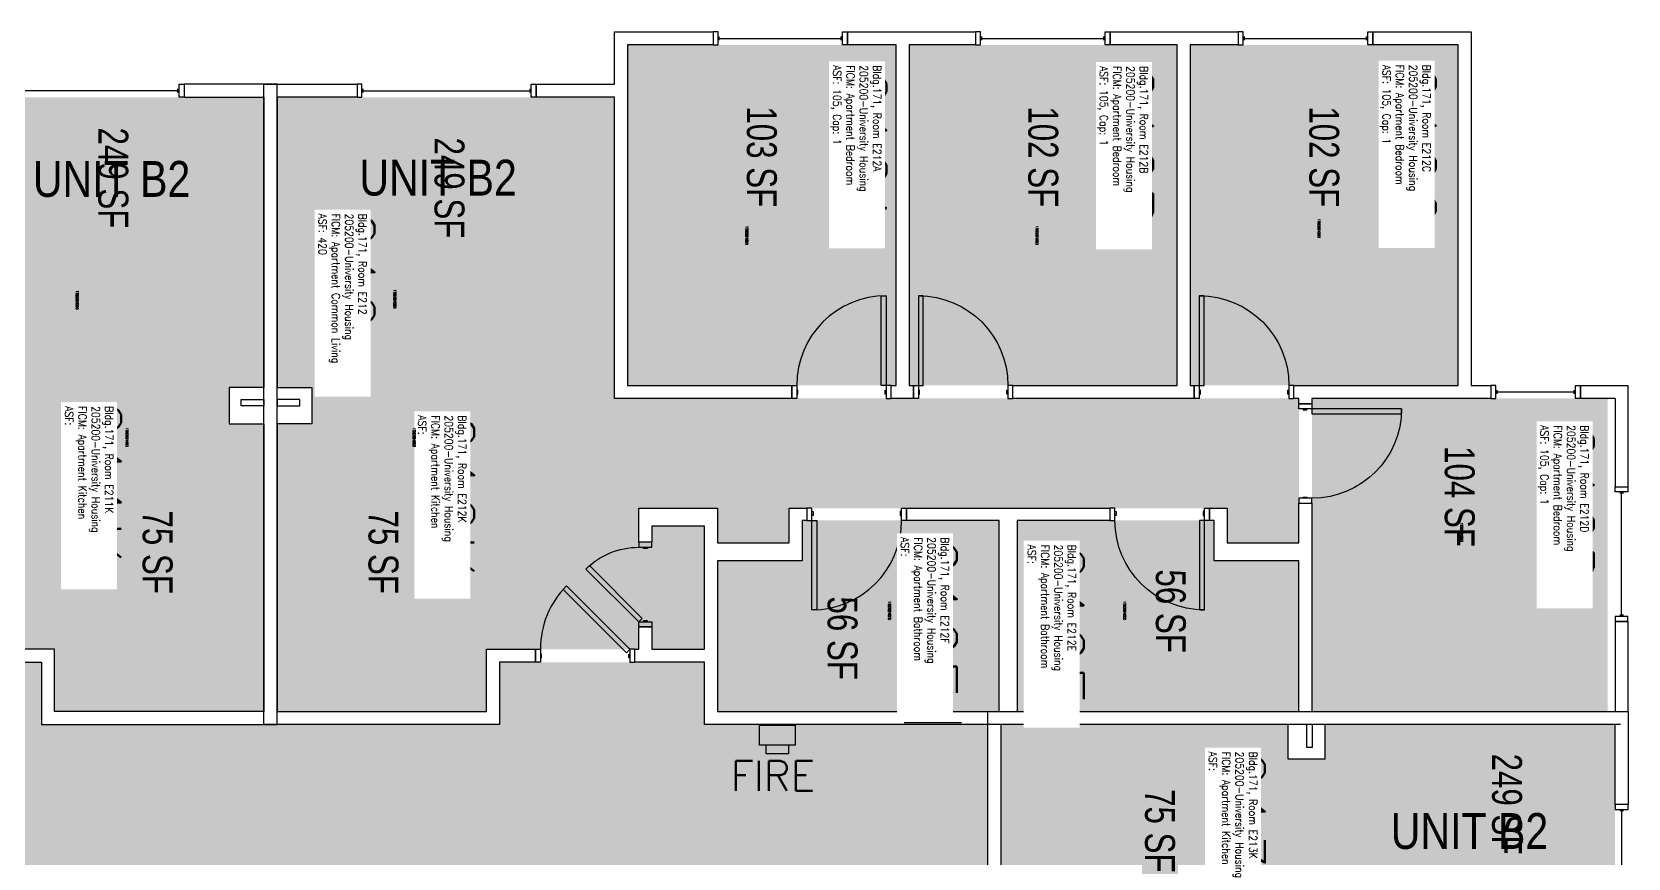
# Model space of a CAD drawing. Header units: inches. Extents: x 9163 to 12690, y -254 to 1312.
# Drawn here: x 12027 to 12669, y 956 to 1288 of the extents above; entities that cross this region are included whole.
import ezdxf
from ezdxf.enums import TextEntityAlignment as Align

# ---------------------------------------------------------------- set-up
doc = ezdxf.new("R2010")
doc.units = ezdxf.units.IN
doc.header["$LTSCALE"] = 48
doc.header["$MEASUREMENT"] = 0
doc.layers.get('DEFPOINTS').update_dxf_attribs({"color": 40})
for name, color, linetype in [('A-AREA-IDEN', 1, 'Continuous'), ('A-DOOR', 2, 'Continuous'), ('A-GLAZ', 1, 'Continuous'), ('A-IDEN-RNUM', 7, 'Continuous'), ('A-IDEN-SNUM', 4, 'Continuous'), ('A-IDEN-VNUM', 4, 'Continuous'), ('A-WALL', 5, 'Continuous'), ('AREA-TEXT', 3, 'Continuous'), ('Rooms-Category-Color', 7, 'Continuous'), ('Rooms-College-Color', 7, 'Continuous'), ('Rooms-Department-Color', 7, 'Continuous'), ('Rooms-Division-Color', 7, 'Continuous'), ('Rooms-Information', 7, 'Continuous')]:
    doc.layers.add(name, color=color, linetype=linetype)
doc.styles.add('AREA', font='arial.ttf', dxfattribs={"width": 0.75, "height": 12})
doc.styles.add('ROOMSNUMBER', font='txt.shx', dxfattribs={"height": 0.03})
doc.styles.add('ROOMVNUMBER', font='simplex.shx', dxfattribs={"width": 0.85})
doc.styles.add('SMLNOTE', font='SIMPLEX', dxfattribs={"height": 3.36})
doc.styles.get("Standard").update_dxf_attribs({"font": 'ARIALN.TTF'})

msp = doc.modelspace()

# ---------------------------------------------------------------- hatches: boundary and pattern name
h = msp.add_hatch()
h.set_pattern_fill('ANSI31', color=256, style=0)
h.set_pattern_definition([(135, (12724.81471, 1660.34839), (0.088388348, 0.088388348), [])])
h.paths.add_polyline_path([(12393.34, 1076.4), (12334.61, 1076.4), (12334.61, 1067.19), (12393.34, 1067.19)], flags=9)
at = {"layer": 'Rooms-Category-Color', "linetype": 'Continuous', "true_color": 0x728ef3}
for points in [[(12374.58, 1282.26), (12266.58, 1282.26), (12266.58, 1145.51), (12374.58, 1145.51), (12374.57, 1281.81)], [(12487.46, 1282.26), (12379.83, 1282.26), (12379.82, 1145.52), (12487.46, 1145.51), (12487.44, 1281.81)], [(12492.71, 1282.26), (12600.33, 1282.26), (12600.33, 1145.51), (12492.69, 1145.52), (12492.69, 1281.81)], [(12120.58, 1144.63), (12036.44, 1144.63), (12036.44, 1039.51), (11975.31, 1039.51), (11975.31, 1048.46), (11970.06, 1048.46), (11970.06, 1039.51), (11948.87, 1039.51), (11948.87, 1088.88), (11970.06, 1088.88), (11970.06, 1082.46), (11975.31, 1082.46), (11975.31, 1096.13), (11943.62, 1096.13), (11943.62, 1082.26), (11914.87, 1082.26), (11914.87, 1096.13), (11738.83, 1096.13), (11738.83, 1082.26), (11710.08, 1082.26), (11710.08, 1140.26), (11985.08, 1140.26), (11985.08, 1261.26), (12120.58, 1261.26)], [(12125.83, 1144.63), (12209.98, 1144.63), (12209.98, 1039.51), (12271.1, 1039.51), (12271.1, 1048.46), (12276.35, 1048.46), (12276.35, 1039.51), (12297.55, 1039.51), (12297.55, 1088.88), (12276.35, 1088.88), (12276.35, 1082.46), (12271.1, 1082.46), (12271.1, 1096.13), (12302.8, 1096.13), (12302.8, 1082.26), (12331.55, 1082.26), (12331.55, 1096.13), (12507.58, 1096.13), (12507.58, 1082.26), (12536.33, 1082.26), (12536.33, 1140.26), (12261.33, 1140.26), (12261.33, 1261.26), (12125.83, 1261.26)], [(12036.44, 1014.51), (12036.44, 1144.63), (12106.58, 1144.63), (12106.58, 1130.01), (12120.58, 1130.01), (12120.58, 1014.51)], [(12209.98, 1014.51), (12209.98, 1144.63), (12139.83, 1144.63), (12139.83, 1130.01), (12125.83, 1130.01), (12125.83, 1014.51)], [(12660.32, 1014.51), (12660.33, 1140.26), (12541.58, 1140.26), (12541.58, 1014.51)], [(12415.93, 1014.51), (12302.8, 1014.51), (12302.8, 1075.01), (12336.8, 1075.01), (12336.8, 1091.26), (12415.94, 1091.26)], [(12502.32, 1091.26), (12423.19, 1091.26), (12423.19, 1014.51), (12536.32, 1014.51), (12536.33, 1075.01), (12502.33, 1075.01)], [(12416.58, 925.11), (12546.71, 925.11), (12546.71, 995.26), (12532.08, 995.26), (12532.08, 1009.26), (12416.58, 1009.26)], [(12546.71, 1009.26), (12546.71, 925.11), (12441.58, 925.11), (12441.58, 863.99), (12450.53, 863.99), (12450.53, 858.74), (12441.58, 858.74), (12441.58, 837.54), (12490.96, 837.54), (12490.96, 858.74), (12484.53, 858.74), (12484.53, 863.99), (12498.21, 863.99), (12498.21, 832.29), (12484.33, 832.29), (12484.33, 803.54), (12498.21, 803.54), (12498.21, 627.51), (12484.33, 627.51), (12484.33, 598.76), (12542.33, 598.76), (12542.33, 873.76), (12663.33, 873.76), (12663.33, 1009.26)]]:
    msp.add_hatch(color=171, dxfattribs=at).paths.add_polyline_path(points)
at = {"layer": 'Rooms-Category-Color', "linetype": 'Continuous', "true_color": 0xadadad}
msp.add_hatch(color=253, dxfattribs=at).paths.add_polyline_path([(11567.83, 1009.26), (11567.83, 967.25), (11573.08, 967.25), (11573.08, 955.26), (11586.08, 955.26), (11586.08, 949.26), (11718.14, 949.26), (11718.14, 925.25), (11979.46, 925.25), (11979.46, 949.26), (12351.33, 949.26), (12351.33, 915.16), (12326.33, 915.16), (12326.33, 856.04), (12351.33, 856.04), (12351.33, 233.63), (12411.33, 233.63), (12411.33, 271.26), (12411.33, 837.54), (12436.33, 837.54), (12436.33, 919.86), (12411.33, 919.86), (12411.33, 1009.26), (12297.55, 1009.26), (12297.55, 1034.26), (12215.23, 1034.26), (12215.23, 1009.26), (12031.19, 1009.26), (12031.19, 1034.26), (11948.87, 1034.26), (11948.87, 1009.26)])
at = {"layer": 'Rooms-College-Color', "linetype": 'Continuous', "true_color": 0xadadad}
for points in [[(12374.58, 1282.26), (12266.58, 1282.26), (12266.58, 1145.51), (12374.58, 1145.51), (12374.57, 1281.81)], [(12487.46, 1282.26), (12379.83, 1282.26), (12379.82, 1145.52), (12487.46, 1145.51), (12487.44, 1281.81)], [(12492.71, 1282.26), (12600.33, 1282.26), (12600.33, 1145.51), (12492.69, 1145.52), (12492.69, 1281.81)], [(12120.58, 1144.63), (12036.44, 1144.63), (12036.44, 1039.51), (11975.31, 1039.51), (11975.31, 1048.46), (11970.06, 1048.46), (11970.06, 1039.51), (11948.87, 1039.51), (11948.87, 1088.88), (11970.06, 1088.88), (11970.06, 1082.46), (11975.31, 1082.46), (11975.31, 1096.13), (11943.62, 1096.13), (11943.62, 1082.26), (11914.87, 1082.26), (11914.87, 1096.13), (11738.83, 1096.13), (11738.83, 1082.26), (11710.08, 1082.26), (11710.08, 1140.26), (11985.08, 1140.26), (11985.08, 1261.26), (12120.58, 1261.26)], [(12125.83, 1144.63), (12209.98, 1144.63), (12209.98, 1039.51), (12271.1, 1039.51), (12271.1, 1048.46), (12276.35, 1048.46), (12276.35, 1039.51), (12297.55, 1039.51), (12297.55, 1088.88), (12276.35, 1088.88), (12276.35, 1082.46), (12271.1, 1082.46), (12271.1, 1096.13), (12302.8, 1096.13), (12302.8, 1082.26), (12331.55, 1082.26), (12331.55, 1096.13), (12507.58, 1096.13), (12507.58, 1082.26), (12536.33, 1082.26), (12536.33, 1140.26), (12261.33, 1140.26), (12261.33, 1261.26), (12125.83, 1261.26)], [(12036.44, 1014.51), (12036.44, 1144.63), (12106.58, 1144.63), (12106.58, 1130.01), (12120.58, 1130.01), (12120.58, 1014.51)], [(12209.98, 1014.51), (12209.98, 1144.63), (12139.83, 1144.63), (12139.83, 1130.01), (12125.83, 1130.01), (12125.83, 1014.51)], [(12660.32, 1014.51), (12660.33, 1140.26), (12541.58, 1140.26), (12541.58, 1014.51)], [(12415.93, 1014.51), (12302.8, 1014.51), (12302.8, 1075.01), (12336.8, 1075.01), (12336.8, 1091.26), (12415.94, 1091.26)], [(12502.32, 1091.26), (12423.19, 1091.26), (12423.19, 1014.51), (12536.32, 1014.51), (12536.33, 1075.01), (12502.33, 1075.01)], [(11567.83, 1009.26), (11567.83, 967.25), (11573.08, 967.25), (11573.08, 955.26), (11586.08, 955.26), (11586.08, 949.26), (11718.14, 949.26), (11718.14, 925.25), (11979.46, 925.25), (11979.46, 949.26), (12351.33, 949.26), (12351.33, 915.16), (12326.33, 915.16), (12326.33, 856.04), (12351.33, 856.04), (12351.33, 233.63), (12411.33, 233.63), (12411.33, 271.26), (12411.33, 837.54), (12436.33, 837.54), (12436.33, 919.86), (12411.33, 919.86), (12411.33, 1009.26), (12297.55, 1009.26), (12297.55, 1034.26), (12215.23, 1034.26), (12215.23, 1009.26), (12031.19, 1009.26), (12031.19, 1034.26), (11948.87, 1034.26), (11948.87, 1009.26)], [(12416.58, 925.11), (12546.71, 925.11), (12546.71, 995.26), (12532.08, 995.26), (12532.08, 1009.26), (12416.58, 1009.26)], [(12546.71, 1009.26), (12546.71, 925.11), (12441.58, 925.11), (12441.58, 863.99), (12450.53, 863.99), (12450.53, 858.74), (12441.58, 858.74), (12441.58, 837.54), (12490.96, 837.54), (12490.96, 858.74), (12484.53, 858.74), (12484.53, 863.99), (12498.21, 863.99), (12498.21, 832.29), (12484.33, 832.29), (12484.33, 803.54), (12498.21, 803.54), (12498.21, 627.51), (12484.33, 627.51), (12484.33, 598.76), (12542.33, 598.76), (12542.33, 873.76), (12663.33, 873.76), (12663.33, 1009.26)]]:
    msp.add_hatch(color=253, dxfattribs=at).paths.add_polyline_path(points)
at = {"layer": 'Rooms-Department-Color', "linetype": 'Continuous', "true_color": 0x604aed}
for points in [[(12374.58, 1282.26), (12266.58, 1282.26), (12266.58, 1145.51), (12374.58, 1145.51), (12374.57, 1281.81)], [(12487.46, 1282.26), (12379.83, 1282.26), (12379.82, 1145.52), (12487.46, 1145.51), (12487.44, 1281.81)], [(12492.71, 1282.26), (12600.33, 1282.26), (12600.33, 1145.51), (12492.69, 1145.52), (12492.69, 1281.81)], [(12120.58, 1144.63), (12036.44, 1144.63), (12036.44, 1039.51), (11975.31, 1039.51), (11975.31, 1048.46), (11970.06, 1048.46), (11970.06, 1039.51), (11948.87, 1039.51), (11948.87, 1088.88), (11970.06, 1088.88), (11970.06, 1082.46), (11975.31, 1082.46), (11975.31, 1096.13), (11943.62, 1096.13), (11943.62, 1082.26), (11914.87, 1082.26), (11914.87, 1096.13), (11738.83, 1096.13), (11738.83, 1082.26), (11710.08, 1082.26), (11710.08, 1140.26), (11985.08, 1140.26), (11985.08, 1261.26), (12120.58, 1261.26)], [(12125.83, 1144.63), (12209.98, 1144.63), (12209.98, 1039.51), (12271.1, 1039.51), (12271.1, 1048.46), (12276.35, 1048.46), (12276.35, 1039.51), (12297.55, 1039.51), (12297.55, 1088.88), (12276.35, 1088.88), (12276.35, 1082.46), (12271.1, 1082.46), (12271.1, 1096.13), (12302.8, 1096.13), (12302.8, 1082.26), (12331.55, 1082.26), (12331.55, 1096.13), (12507.58, 1096.13), (12507.58, 1082.26), (12536.33, 1082.26), (12536.33, 1140.26), (12261.33, 1140.26), (12261.33, 1261.26), (12125.83, 1261.26)], [(12036.44, 1014.51), (12036.44, 1144.63), (12106.58, 1144.63), (12106.58, 1130.01), (12120.58, 1130.01), (12120.58, 1014.51)], [(12209.98, 1014.51), (12209.98, 1144.63), (12139.83, 1144.63), (12139.83, 1130.01), (12125.83, 1130.01), (12125.83, 1014.51)], [(12660.32, 1014.51), (12660.33, 1140.26), (12541.58, 1140.26), (12541.58, 1014.51)], [(12415.93, 1014.51), (12302.8, 1014.51), (12302.8, 1075.01), (12336.8, 1075.01), (12336.8, 1091.26), (12415.94, 1091.26)], [(12502.32, 1091.26), (12423.19, 1091.26), (12423.19, 1014.51), (12536.32, 1014.51), (12536.33, 1075.01), (12502.33, 1075.01)], [(12416.58, 925.11), (12546.71, 925.11), (12546.71, 995.26), (12532.08, 995.26), (12532.08, 1009.26), (12416.58, 1009.26)], [(12546.71, 1009.26), (12546.71, 925.11), (12441.58, 925.11), (12441.58, 863.99), (12450.53, 863.99), (12450.53, 858.74), (12441.58, 858.74), (12441.58, 837.54), (12490.96, 837.54), (12490.96, 858.74), (12484.53, 858.74), (12484.53, 863.99), (12498.21, 863.99), (12498.21, 832.29), (12484.33, 832.29), (12484.33, 803.54), (12498.21, 803.54), (12498.21, 627.51), (12484.33, 627.51), (12484.33, 598.76), (12542.33, 598.76), (12542.33, 873.76), (12663.33, 873.76), (12663.33, 1009.26)]]:
    msp.add_hatch(color=173, dxfattribs=at).paths.add_polyline_path(points)
at = {"layer": 'Rooms-Department-Color', "linetype": 'Continuous', "true_color": 0xacacac}
msp.add_hatch(color=253, dxfattribs=at).paths.add_polyline_path([(11567.83, 1009.26), (11567.83, 967.25), (11573.08, 967.25), (11573.08, 955.26), (11586.08, 955.26), (11586.08, 949.26), (11718.14, 949.26), (11718.14, 925.25), (11979.46, 925.25), (11979.46, 949.26), (12351.33, 949.26), (12351.33, 915.16), (12326.33, 915.16), (12326.33, 856.04), (12351.33, 856.04), (12351.33, 233.63), (12411.33, 233.63), (12411.33, 271.26), (12411.33, 837.54), (12436.33, 837.54), (12436.33, 919.86), (12411.33, 919.86), (12411.33, 1009.26), (12297.55, 1009.26), (12297.55, 1034.26), (12215.23, 1034.26), (12215.23, 1009.26), (12031.19, 1009.26), (12031.19, 1034.26), (11948.87, 1034.26), (11948.87, 1009.26)])
at = {"layer": 'Rooms-Division-Color', "linetype": 'Continuous', "true_color": 0x604aed}
for points in [[(12374.58, 1282.26), (12266.58, 1282.26), (12266.58, 1145.51), (12374.58, 1145.51), (12374.57, 1281.81)], [(12487.46, 1282.26), (12379.83, 1282.26), (12379.82, 1145.52), (12487.46, 1145.51), (12487.44, 1281.81)], [(12492.71, 1282.26), (12600.33, 1282.26), (12600.33, 1145.51), (12492.69, 1145.52), (12492.69, 1281.81)], [(12120.58, 1144.63), (12036.44, 1144.63), (12036.44, 1039.51), (11975.31, 1039.51), (11975.31, 1048.46), (11970.06, 1048.46), (11970.06, 1039.51), (11948.87, 1039.51), (11948.87, 1088.88), (11970.06, 1088.88), (11970.06, 1082.46), (11975.31, 1082.46), (11975.31, 1096.13), (11943.62, 1096.13), (11943.62, 1082.26), (11914.87, 1082.26), (11914.87, 1096.13), (11738.83, 1096.13), (11738.83, 1082.26), (11710.08, 1082.26), (11710.08, 1140.26), (11985.08, 1140.26), (11985.08, 1261.26), (12120.58, 1261.26)], [(12125.83, 1144.63), (12209.98, 1144.63), (12209.98, 1039.51), (12271.1, 1039.51), (12271.1, 1048.46), (12276.35, 1048.46), (12276.35, 1039.51), (12297.55, 1039.51), (12297.55, 1088.88), (12276.35, 1088.88), (12276.35, 1082.46), (12271.1, 1082.46), (12271.1, 1096.13), (12302.8, 1096.13), (12302.8, 1082.26), (12331.55, 1082.26), (12331.55, 1096.13), (12507.58, 1096.13), (12507.58, 1082.26), (12536.33, 1082.26), (12536.33, 1140.26), (12261.33, 1140.26), (12261.33, 1261.26), (12125.83, 1261.26)], [(12036.44, 1014.51), (12036.44, 1144.63), (12106.58, 1144.63), (12106.58, 1130.01), (12120.58, 1130.01), (12120.58, 1014.51)], [(12209.98, 1014.51), (12209.98, 1144.63), (12139.83, 1144.63), (12139.83, 1130.01), (12125.83, 1130.01), (12125.83, 1014.51)], [(12660.32, 1014.51), (12660.33, 1140.26), (12541.58, 1140.26), (12541.58, 1014.51)], [(12415.93, 1014.51), (12302.8, 1014.51), (12302.8, 1075.01), (12336.8, 1075.01), (12336.8, 1091.26), (12415.94, 1091.26)], [(12502.32, 1091.26), (12423.19, 1091.26), (12423.19, 1014.51), (12536.32, 1014.51), (12536.33, 1075.01), (12502.33, 1075.01)], [(12416.58, 925.11), (12546.71, 925.11), (12546.71, 995.26), (12532.08, 995.26), (12532.08, 1009.26), (12416.58, 1009.26)], [(12546.71, 1009.26), (12546.71, 925.11), (12441.58, 925.11), (12441.58, 863.99), (12450.53, 863.99), (12450.53, 858.74), (12441.58, 858.74), (12441.58, 837.54), (12490.96, 837.54), (12490.96, 858.74), (12484.53, 858.74), (12484.53, 863.99), (12498.21, 863.99), (12498.21, 832.29), (12484.33, 832.29), (12484.33, 803.54), (12498.21, 803.54), (12498.21, 627.51), (12484.33, 627.51), (12484.33, 598.76), (12542.33, 598.76), (12542.33, 873.76), (12663.33, 873.76), (12663.33, 1009.26)]]:
    msp.add_hatch(color=173, dxfattribs=at).paths.add_polyline_path(points)
at = {"layer": 'Rooms-Division-Color', "linetype": 'Continuous', "true_color": 0xadadad}
msp.add_hatch(color=253, dxfattribs=at).paths.add_polyline_path([(11567.83, 1009.26), (11567.83, 967.25), (11573.08, 967.25), (11573.08, 955.26), (11586.08, 955.26), (11586.08, 949.26), (11718.14, 949.26), (11718.14, 925.25), (11979.46, 925.25), (11979.46, 949.26), (12351.33, 949.26), (12351.33, 915.16), (12326.33, 915.16), (12326.33, 856.04), (12351.33, 856.04), (12351.33, 233.63), (12411.33, 233.63), (12411.33, 271.26), (12411.33, 837.54), (12436.33, 837.54), (12436.33, 919.86), (12411.33, 919.86), (12411.33, 1009.26), (12297.55, 1009.26), (12297.55, 1034.26), (12215.23, 1034.26), (12215.23, 1009.26), (12031.19, 1009.26), (12031.19, 1034.26), (11948.87, 1034.26), (11948.87, 1009.26)])

# ---------------------------------------------------------------- linework, layer by layer
msp.add_line((12331.25, 1001), (12322.32, 1001))
msp.add_lwpolyline([(12333.93, 1009.03), (12333.93, 1001), (12331.25, 1001), (12331.25, 997.43), (12322.32, 997.43), (12322.32, 1001), (12319.65, 1001), (12319.65, 1009.03)], close=True)
at = {"layer": 'A-DOOR'}
for points in [[(12370.58, 1145.51), (12368.58, 1145.51), (12368.58, 1181.51), (12370.58, 1181.51)], [(12383.46, 1145.51), (12385.46, 1145.51), (12385.46, 1181.51), (12383.46, 1181.51)], [(12496.33, 1145.51), (12498.33, 1145.51), (12498.33, 1181.51), (12496.33, 1181.51)], [(12334.58, 1140.26), (12332.58, 1140.26), (12332.58, 1145.51), (12334.58, 1145.51)], [(12334.58, 1142.01), (12335.08, 1142.01), (12335.08, 1143.51), (12334.58, 1143.51)], [(12370.58, 1142.01), (12370.08, 1142.01), (12370.08, 1143.51), (12370.58, 1143.51)], [(12370.58, 1140.26), (12372.58, 1140.26), (12372.58, 1145.51), (12370.58, 1145.51)], [(12383.46, 1140.26), (12381.46, 1140.26), (12381.46, 1145.51), (12383.46, 1145.51)], [(12383.46, 1142.01), (12383.96, 1142.01), (12383.96, 1143.51), (12383.46, 1143.51)], [(12419.46, 1142.01), (12418.96, 1142.01), (12418.96, 1143.51), (12419.46, 1143.51)], [(12419.46, 1140.26), (12421.46, 1140.26), (12421.46, 1145.51), (12419.46, 1145.51)], [(12496.33, 1140.26), (12494.33, 1140.26), (12494.33, 1145.51), (12496.33, 1145.51)], [(12496.33, 1142.01), (12496.83, 1142.01), (12496.83, 1143.51), (12496.33, 1143.51)], [(12532.33, 1142.01), (12531.83, 1142.01), (12531.83, 1143.51), (12532.33, 1143.51)], [(12532.33, 1140.26), (12534.33, 1140.26), (12534.33, 1145.51), (12532.33, 1145.51)], [(12536.33, 1136.13), (12536.33, 1138.13), (12541.58, 1138.13), (12541.58, 1136.13)], [(12538.08, 1136.13), (12538.08, 1135.63), (12539.58, 1135.63), (12539.58, 1136.13)], [(12541.58, 1136.13), (12541.58, 1134.13), (12577.58, 1134.13), (12577.58, 1136.13)], [(12536.33, 1100.13), (12536.33, 1098.13), (12541.58, 1098.13), (12541.58, 1100.13)], [(12538.08, 1100.13), (12538.08, 1100.63), (12539.58, 1100.63), (12539.58, 1100.13)], [(12340.69, 1096.13), (12338.69, 1096.13), (12338.69, 1091.26), (12340.69, 1091.26)], [(12340.69, 1094.76), (12341.19, 1094.76), (12341.19, 1093.26), (12340.69, 1093.26)], [(12340.69, 1091.26), (12342.69, 1091.26), (12342.69, 1055.26), (12340.69, 1055.26)], [(12376.69, 1094.76), (12376.19, 1094.76), (12376.19, 1093.26), (12376.69, 1093.26)], [(12376.69, 1096.13), (12378.69, 1096.13), (12378.69, 1091.26), (12376.69, 1091.26)], [(12462.44, 1096.13), (12460.44, 1096.13), (12460.44, 1091.26), (12462.44, 1091.26)], [(12462.44, 1094.76), (12462.94, 1094.76), (12462.94, 1093.26), (12462.44, 1093.26)], [(12498.44, 1091.26), (12496.44, 1091.26), (12496.44, 1055.26), (12498.44, 1055.26)], [(12498.44, 1094.76), (12497.94, 1094.76), (12497.94, 1093.26), (12498.44, 1093.26)], [(12498.44, 1096.13), (12500.44, 1096.13), (12500.44, 1091.26), (12498.44, 1091.26)], [(12276.35, 1080.46), (12276.35, 1082.46), (12271.1, 1082.46), (12271.1, 1080.46)], [(12274.6, 1080.46), (12274.6, 1079.96), (12273.1, 1079.96), (12273.1, 1080.46)], [(12271.1, 1050.46), (12272.52, 1051.87), (12251.3, 1073.08), (12249.89, 1071.67)], [(12267.61, 1039.51), (12266.2, 1038.09), (12240.74, 1063.55), (12242.16, 1064.96)], [(12276.35, 1050.46), (12276.35, 1048.46), (12271.1, 1048.46), (12271.1, 1050.46)], [(12274.6, 1050.46), (12274.6, 1050.96), (12273.1, 1050.96), (12273.1, 1050.46)], [(12231.61, 1034.26), (12229.61, 1034.26), (12229.61, 1039.51), (12231.61, 1039.51)], [(12267.61, 1034.26), (12269.61, 1034.26), (12269.61, 1039.51), (12267.61, 1039.51)], [(12231.61, 1036.01), (12232.11, 1036.01), (12232.11, 1037.51), (12231.61, 1037.51)], [(12267.61, 1036.01), (12267.11, 1036.01), (12267.11, 1037.51), (12267.61, 1037.51)]]:
    msp.add_lwpolyline(points, close=True, dxfattribs=at)
for centre, start, end in [((12370.58, 1145.51), 90, 180), ((12340.69, 1091.26), 270, 0), ((12267.61, 1039.51), 135, 180)]:
    msp.add_arc(centre, 36, start, end, dxfattribs=at)
at = {"layer": 'A-DOOR', "extrusion": (0, 0, -1)}
for centre, radius, start, end in [((-12383.46, 1145.51), 36, 90, 180), ((-12496.33, 1145.51), 36, 90, 180), ((-12541.58, 1136.13), 36, 180, 270), ((-12498.44, 1091.26), 36, 270, 0), ((-12271.1, 1050.46), 30, 45, 90)]:
    msp.add_arc(centre, radius, start, end, dxfattribs=at)
at = {"layer": 'A-GLAZ'}
for p, q in [((12303.49, 1284.13), (12303.49, 1285.63)), ((12303.49, 1284.88), (12352.49, 1284.88)), ((12352.49, 1284.13), (12352.49, 1285.63)), ((12408.96, 1284.13), (12408.96, 1285.63)), ((12408.96, 1284.88), (12457.96, 1284.88)), ((12457.96, 1284.13), (12457.96, 1285.63)), ((12514.48, 1284.13), (12514.48, 1285.63)), ((12514.48, 1284.88), (12563.48, 1284.88)), ((12563.48, 1284.13), (12563.48, 1285.63)), ((12085.97, 1263.88), (12018.97, 1263.88)), ((12085.97, 1263.13), (12085.97, 1264.63)), ((12160.45, 1263.13), (12160.45, 1264.63)), ((12160.45, 1263.88), (12227.45, 1263.88)), ((12227.45, 1263.13), (12227.45, 1264.63)), ((12615.95, 1142.13), (12615.95, 1143.63)), ((12615.95, 1142.88), (12646.95, 1142.88)), ((12646.95, 1142.13), (12646.95, 1143.63)), ((12663.46, 1102.69), (12663.46, 1104.69)), ((12663.46, 1104.69), (12668.46, 1104.69)), ((12668.46, 1104.69), (12668.46, 1102.69)), ((12668.46, 1102.69), (12663.46, 1102.69)), ((12665.21, 1102.69), (12666.71, 1102.69)), ((12666.71, 1102.19), (12665.21, 1102.19)), ((12665.96, 1053.19), (12665.96, 1102.19)), ((12663.46, 1052.69), (12663.46, 1050.69)), ((12668.46, 1052.69), (12663.46, 1052.69)), ((12666.71, 1053.19), (12665.21, 1053.19)), ((12666.71, 1052.69), (12665.21, 1052.69)), ((12668.46, 1050.69), (12668.46, 1052.69)), ((12663.46, 1050.69), (12668.46, 1050.69)), ((12665.21, 974.64), (12666.71, 974.64)), ((12665.96, 974.64), (12665.96, 907.64))]:
    msp.add_line(p, q, dxfattribs=at)
for points in [[(12302.99, 1287.51), (12300.99, 1287.51), (12300.99, 1282.26), (12302.99, 1282.26)], [(12352.99, 1287.51), (12354.99, 1287.51), (12354.99, 1282.26), (12352.99, 1282.26)], [(12408.46, 1287.51), (12406.46, 1287.51), (12406.46, 1282.26), (12408.46, 1282.26)], [(12458.46, 1287.51), (12460.46, 1287.51), (12460.46, 1282.26), (12458.46, 1282.26)], [(12513.98, 1287.51), (12511.98, 1287.51), (12511.98, 1282.26), (12513.98, 1282.26)], [(12563.98, 1287.51), (12565.98, 1287.51), (12565.98, 1282.26), (12563.98, 1282.26)], [(12086.47, 1266.51), (12088.47, 1266.51), (12088.47, 1261.26), (12086.47, 1261.26)], [(12159.95, 1266.51), (12157.95, 1266.51), (12157.95, 1261.26), (12159.95, 1261.26)], [(12227.95, 1266.51), (12229.95, 1266.51), (12229.95, 1261.26), (12227.95, 1261.26)], [(12615.45, 1145.51), (12613.45, 1145.51), (12613.45, 1140.26), (12615.45, 1140.26)], [(12647.45, 1145.51), (12649.45, 1145.51), (12649.45, 1140.26), (12647.45, 1140.26)], [(12668.58, 975.14), (12668.58, 977.14), (12663.33, 977.14), (12663.33, 975.14)]]:
    msp.add_lwpolyline(points, close=True, dxfattribs=at)
at = {"layer": 'A-WALL'}
for p, q in [((12261.33, 1287.51), (12300.99, 1287.51)), ((12261.33, 1266.51), (12261.33, 1287.51)), ((12300.99, 1287.51), (12300.99, 1282.26)), ((12354.99, 1287.51), (12406.46, 1287.51)), ((12354.99, 1282.26), (12354.99, 1287.51)), ((12406.46, 1287.51), (12406.46, 1282.26)), ((12460.46, 1282.26), (12460.46, 1287.51)), ((12460.46, 1287.51), (12511.98, 1287.51)), ((12511.98, 1287.51), (12511.98, 1282.26)), ((12565.98, 1287.51), (12605.58, 1287.51)), ((12565.98, 1282.26), (12565.98, 1287.51)), ((12605.58, 1287.51), (12605.58, 1145.51)), ((12300.99, 1282.26), (12266.58, 1282.26)), ((12266.58, 1282.26), (12266.58, 1145.51)), ((12374.58, 1282.26), (12354.99, 1282.26)), ((12374.58, 1145.51), (12374.58, 1282.26)), ((12406.46, 1282.26), (12379.83, 1282.26)), ((12379.83, 1282.26), (12379.83, 1145.51)), ((12487.46, 1282.26), (12460.46, 1282.26)), ((12487.46, 1145.51), (12487.46, 1282.26)), ((12492.71, 1282.26), (12492.71, 1145.51)), ((12511.98, 1282.26), (12492.71, 1282.26)), ((12600.33, 1282.26), (12565.98, 1282.26)), ((12600.33, 1145.51), (12600.33, 1282.26)), ((12125.83, 1266.51), (12088.47, 1266.51)), ((12088.47, 1266.51), (12088.47, 1261.26)), ((12120.58, 1266.51), (12157.95, 1266.51)), ((12120.58, 1009.26), (12120.58, 1266.51)), ((12125.83, 1009.26), (12125.83, 1266.51)), ((12157.95, 1266.51), (12157.95, 1261.26)), ((12229.95, 1266.51), (12261.33, 1266.51)), ((12229.95, 1261.26), (12229.95, 1266.51)), ((12088.47, 1261.26), (12120.58, 1261.26)), ((12120.58, 1261.26), (12120.58, 1144.63)), ((12157.95, 1261.26), (12125.83, 1261.26)), ((12125.83, 1261.26), (12125.83, 1144.63)), ((12261.33, 1261.26), (12229.95, 1261.26)), ((12261.33, 1140.26), (12261.33, 1261.26)), ((12106.58, 1144.63), (12106.58, 1130.01)), ((12120.58, 1144.63), (12106.58, 1144.63)), ((12125.83, 1144.63), (12139.83, 1144.63)), ((12139.83, 1144.63), (12139.83, 1130.01)), ((12266.58, 1145.51), (12332.58, 1145.51)), ((12332.58, 1145.51), (12332.58, 1140.26)), ((12372.58, 1145.51), (12374.58, 1145.51)), ((12372.58, 1140.26), (12372.58, 1145.51)), ((12379.83, 1145.51), (12381.46, 1145.51)), ((12381.46, 1145.51), (12381.46, 1140.26)), ((12421.46, 1145.51), (12487.46, 1145.51)), ((12421.46, 1140.26), (12421.46, 1145.51)), ((12492.71, 1145.51), (12494.33, 1145.51)), ((12494.33, 1145.51), (12494.33, 1140.26)), ((12534.33, 1145.51), (12600.33, 1145.51)), ((12534.33, 1140.26), (12534.33, 1145.51)), ((12605.58, 1145.51), (12613.45, 1145.51)), ((12613.45, 1145.51), (12613.45, 1140.26)), ((12649.45, 1145.51), (12668.58, 1145.51)), ((12649.45, 1140.26), (12649.45, 1145.51)), ((12668.58, 1104.69), (12668.58, 1145.51)), ((12111.46, 1137.26), (12111.46, 1139.76)), ((12111.46, 1139.76), (12120.58, 1139.76)), ((12120.58, 1137.26), (12111.46, 1137.26)), ((12120.58, 1139.76), (12120.58, 1137.26)), ((12125.83, 1139.76), (12125.83, 1137.26)), ((12134.96, 1139.76), (12125.83, 1139.76)), ((12125.83, 1137.26), (12134.96, 1137.26)), ((12134.96, 1137.26), (12134.96, 1139.76)), ((12332.58, 1140.26), (12261.33, 1140.26)), ((12381.46, 1140.26), (12372.58, 1140.26)), ((12494.33, 1140.26), (12421.46, 1140.26)), ((12536.33, 1140.26), (12534.33, 1140.26)), ((12536.33, 1138.13), (12536.33, 1140.26)), ((12541.58, 1138.13), (12536.33, 1138.13)), ((12604.96, 1140.26), (12541.58, 1140.26)), ((12541.58, 1140.26), (12541.58, 1138.13)), ((12613.45, 1140.26), (12604.96, 1140.26)), ((12663.33, 1140.26), (12649.45, 1140.26)), ((12663.33, 1140.26), (12663.33, 1104.69)), ((12106.58, 1130.01), (12120.58, 1130.01)), ((12120.58, 1130.01), (12120.58, 1014.51)), ((12125.83, 1130.01), (12125.83, 1014.51)), ((12139.83, 1130.01), (12125.83, 1130.01)), ((12663.33, 1104.69), (12668.58, 1104.69)), ((12536.33, 1095.51), (12536.33, 1098.13)), ((12536.33, 1098.13), (12541.58, 1098.13)), ((12541.58, 1098.13), (12541.58, 1095.51)), ((12271.1, 1096.13), (12302.8, 1096.13)), ((12271.1, 1082.46), (12271.1, 1096.13)), ((12302.8, 1096.13), (12302.8, 1082.26)), ((12331.55, 1096.13), (12338.69, 1096.13)), ((12331.55, 1082.26), (12331.55, 1096.13)), ((12338.69, 1091.26), (12336.8, 1091.26)), ((12336.8, 1091.26), (12336.8, 1075.01)), ((12338.69, 1096.13), (12338.69, 1091.26)), ((12378.69, 1096.13), (12460.44, 1096.13)), ((12378.69, 1091.26), (12378.69, 1096.13)), ((12415.94, 1091.26), (12378.69, 1091.26)), ((12415.94, 1014.51), (12415.94, 1091.26)), ((12460.44, 1091.26), (12423.19, 1091.26)), ((12423.19, 1091.26), (12423.19, 1014.51)), ((12460.44, 1096.13), (12460.44, 1091.26)), ((12500.44, 1096.13), (12507.58, 1096.13)), ((12500.44, 1091.26), (12500.44, 1096.13)), ((12502.33, 1091.26), (12500.44, 1091.26)), ((12502.33, 1075.01), (12502.33, 1091.26)), ((12507.58, 1096.13), (12507.58, 1082.26)), ((12536.33, 1082.26), (12536.33, 1095.51)), ((12541.58, 1095.51), (12541.58, 1014.51)), ((12297.55, 1088.88), (12276.35, 1088.88)), ((12276.35, 1088.88), (12276.35, 1082.46)), ((12297.55, 1039.51), (12297.55, 1088.88)), ((12276.35, 1082.46), (12271.1, 1082.46)), ((12302.8, 1082.26), (12331.55, 1082.26)), ((12507.58, 1082.26), (12536.33, 1082.26)), ((12336.8, 1075.01), (12302.8, 1075.01)), ((12302.8, 1075.01), (12302.8, 1014.51)), ((12536.33, 1075.01), (12502.33, 1075.01)), ((12536.33, 1014.51), (12536.33, 1075.01)), ((12271.1, 1039.51), (12271.1, 1048.46)), ((12271.1, 1048.46), (12276.35, 1048.46)), ((12276.35, 1048.46), (12276.35, 1039.51)), ((12663.33, 1050.69), (12663.33, 1014.51)), ((12668.58, 1050.69), (12663.33, 1050.69)), ((12668.58, 1014.51), (12668.58, 1050.69)), ((12036.44, 1039.51), (12016.8, 1039.51)), ((12036.44, 1014.51), (12036.44, 1039.51)), ((12209.98, 1039.51), (12229.61, 1039.51)), ((12209.98, 1014.51), (12209.98, 1039.51)), ((12229.61, 1039.51), (12229.61, 1034.26)), ((12269.61, 1039.51), (12271.1, 1039.51)), ((12269.61, 1034.26), (12269.61, 1039.51)), ((12276.35, 1039.51), (12297.55, 1039.51)), ((12016.8, 1034.26), (12031.19, 1034.26)), ((12031.19, 1034.26), (12031.19, 1009.26)), ((12229.61, 1034.26), (12215.23, 1034.26)), ((12215.23, 1034.26), (12215.23, 1009.26)), ((12297.55, 1034.26), (12269.61, 1034.26)), ((12297.55, 1009.26), (12297.55, 1034.26)), ((12120.58, 1014.51), (12036.44, 1014.51)), ((12125.83, 1014.51), (12209.98, 1014.51)), ((12302.8, 1014.51), (12415.94, 1014.51)), ((12411.33, 919.86), (12411.33, 1014.51)), ((12411.33, 1014.51), (12668.58, 1014.51)), ((12423.19, 1014.51), (12536.33, 1014.51)), ((12541.58, 1014.51), (12660.33, 1014.51)), ((12663.33, 1014.51), (12668.58, 1014.51)), ((12668.58, 1014.51), (12668.58, 977.14)), ((12031.19, 1009.26), (12125.83, 1009.26)), ((12215.23, 1009.26), (12120.58, 1009.26)), ((12536.96, 1009.26), (12297.55, 1009.26)), ((12416.58, 1009.26), (12416.58, 925.11)), ((12532.08, 1009.26), (12416.58, 1009.26)), ((12532.08, 995.26), (12532.08, 1009.26)), ((12665.58, 1009.26), (12536.96, 1009.26)), ((12541.83, 1009.26), (12539.33, 1009.26)), ((12539.33, 1009.26), (12539.33, 1000.13)), ((12541.83, 1000.13), (12541.83, 1009.26)), ((12663.33, 1009.26), (12546.71, 1009.26)), ((12546.71, 1009.26), (12546.71, 995.26)), ((12663.33, 977.14), (12663.33, 1009.26)), ((12546.71, 995.26), (12532.08, 995.26)), ((12539.33, 1000.13), (12541.83, 1000.13)), ((12668.58, 977.14), (12663.33, 977.14))]:
    msp.add_line(p, q, dxfattribs=at)
at = {"layer": 'DEFPOINTS'}
msp.add_line((12400.83, 1009.88), (12377.75, 1009.88), dxfattribs=at)
for p in [(12319.65, 1009.03), (12333.93, 1009.03)]:
    msp.add_point(p, dxfattribs=at)

# ---------------------------------------------------------------- texts
at = {"style": 'SMLNOTE'}
msp.add_attdef('FIRE', text='FEC', height=12, dxfattribs=at).set_placement((12325, 982.61), align=Align.CENTER)
at = {"layer": 'A-AREA-IDEN'}
for p in [(12059.36, 1221.24), (12190.54, 1221.76), (12604.88, 959.26)]:
    msp.add_text('UNIT B2', height=14.4, dxfattribs=at).set_placement(p, align=Align.CENTER)
at = {"layer": 'A-IDEN-RNUM', "style": 'ROOMSNUMBER', "width": 0.85}
for s, p in [('0212-A0', (12314.56, 1205.76)), ('0212-B0', (12431.12, 1205.76)), ('0212-C0', (12544.39, 1208.58)), ('0211-00', (12045.51, 1179.84)), ('0212-00', (12173.15, 1180.21)), ('0211-K0', (12065.54, 1124.61)), ('0212-K0', (12180.88, 1124.61)), ('0212-D0', (12601.73, 1086.48)), ('0212-F0', (12371.9, 1055.02)), ('0212-E0', (12466.37, 1055.02))]:
    msp.add_text(s, height=1, rotation=270, dxfattribs=at).set_placement(p, align=Align.MIDDLE_CENTER)
at = {"layer": 'A-IDEN-SNUM', "style": 'ROOMSNUMBER', "width": 0.85}
for s, p in [('1710E212C0', (12544.39, 1208.58)), ('1710E212A0', (12314.56, 1205.76)), ('1710E212B0', (12431.12, 1205.76)), ('1710E21100', (12045.51, 1179.84)), ('1710E21200', (12173.15, 1180.21)), ('1710E211K0', (12065.54, 1124.61)), ('1710E212K0', (12180.88, 1124.61)), ('1710E212D0', (12601.73, 1086.48)), ('1710E212F0', (12371.9, 1055.02)), ('1710E212E0', (12466.37, 1055.02))]:
    msp.add_text(s, height=1, rotation=270, dxfattribs=at).set_placement(p, align=Align.MIDDLE_CENTER)
at = {"layer": 'A-IDEN-VNUM', "style": 'ROOMVNUMBER', "width": 0.85}
for s, p in [('212A', (12359.4, 1241.35)), ('212B', (12466.59, 1241.9)), ('212C', (12580.16, 1242)), ('212', (12153.78, 1191.76)), ('211K', (12051.94, 1107.1)), ('212K', (12193.8, 1101.58)), ('212D', (12643.58, 1097.63)), ('212F', (12387.72, 1053.08)), ('212E', (12438.65, 1050.12)), ('213K', (12511.47, 966.48))]:
    msp.add_text(s, height=22.5, rotation=270, dxfattribs=at).set_placement(p, align=Align.MIDDLE_CENTER)
at = {"layer": 'AREA-TEXT', "linetype": 'Continuous', "style": 'AREA', "width": 0.75}
for s, p in [('103 SF', (12320.58, 1237.34)), ('102 SF', (12433.64, 1237.34)), ('102 SF', (12546.51, 1237.35)), ('249 SF', (12060.05, 1228.83)), ('249 SF', (12195.1, 1224.81)), ('104 SF', (12600.96, 1100.84)), ('75 SF', (12077.84, 1078.47)), ('75 SF', (12168.57, 1078.47)), ('56 SF', (12484.88, 1054.78)), ('56 SF', (12353.01, 1043.92)), ('249 SF', (12619.98, 977.29)), ('75 SF', (12480.54, 966.52))]:
    msp.add_text(s, height=12, rotation=270, dxfattribs=at).set_placement(p, align=Align.MIDDLE_CENTER)

# ---------------------------------------------------------------- next in the draw order: texts
at = {"layer": 'Rooms-Information', "linetype": 'Continuous', "char_height": 3.2143, "width": 72, "attachment_point": 7, "rotation": 270, "style": 'ROOMVNUMBER', "bg_fill": 3, "box_fill_scale": 1.5, "bg_fill_color": 256, "bg_fill_true_color": 13158600, "bg_fill_transparency": 0}
for s, insert in [('Bldg.171, Room E212A^M^J205200-University Housing^M^JFICM: Apartment Bedroom^M^JASF: 105, Cap: 1', (12348.15, 1274.13)), ('Bldg.171, Room E212B^M^J205200-University Housing^M^JFICM: Apartment Bedroom^M^JASF: 105, Cap: 1', (12455.34, 1273.78)), ('Bldg.171, Room E212C^M^J205200-University Housing^M^JFICM: Apartment Bedroom^M^JASF: 105, Cap: 1', (12568.91, 1274.33)), ('Bldg.171, Room E212^M^J205200-University Housing^M^JFICM: Apartment Common Living^M^JASF: 420', (12142.53, 1214.53)), ('Bldg.171, Room E211K^M^J205200-University Housing^M^JFICM: Apartment Kitchen^M^JASF: ', (12040.69, 1137.15)), ('Bldg.171, Room E212K^M^J205200-University Housing^M^JFICM: Apartment Kitchen^M^JASF: ', (12182.55, 1133.45)), ('Bldg.171, Room E212D^M^J205200-University Housing^M^JFICM: Apartment Bedroom^M^JASF: 105, Cap: 1', (12632.33, 1129.51)), ('Bldg.171, Room E212F^M^J205200-University Housing^M^JFICM: Apartment Bathroom^M^JASF: ', (12376.47, 1084.5)), ('Bldg.171, Room E212E^M^J205200-University Housing^M^JFICM: Apartment Bathroom^M^JASF: ', (12427.4, 1081.54)), ('Bldg.171, Room E213K^M^J205200-University Housing^M^JFICM: Apartment Kitchen^M^JASF: ', (12500.22, 998.36))]:
    msp.add_mtext(s, dxfattribs=dict(at, insert=insert))

doc.saveas('drawing.dxf')
